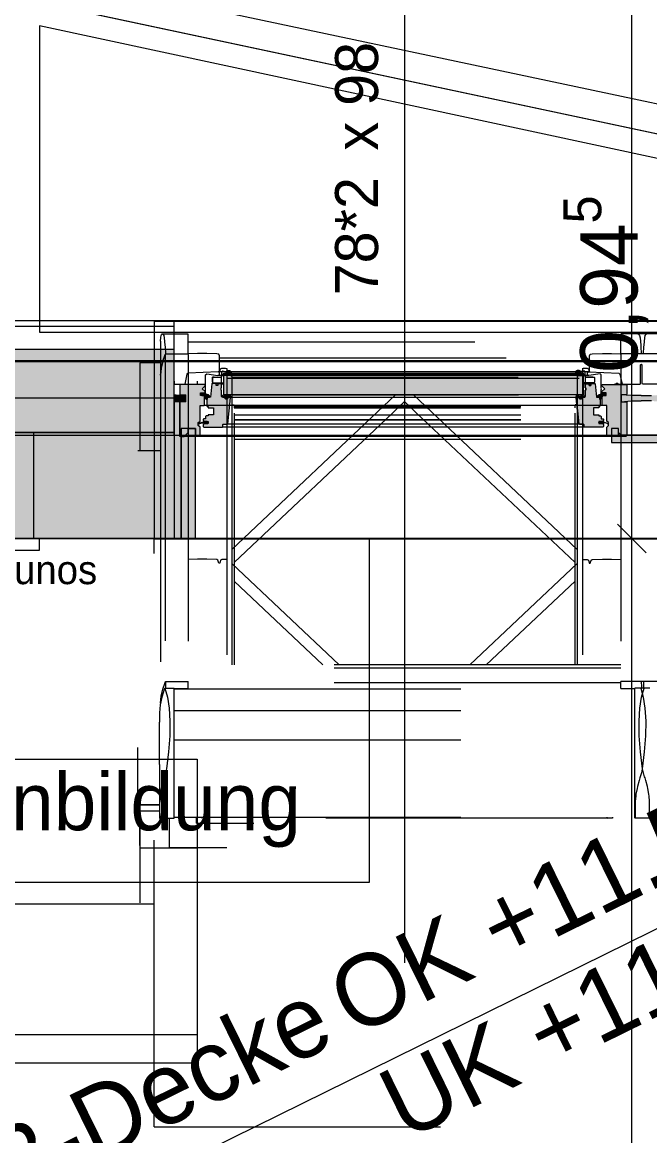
# Model space of a CAD drawing. Header units: metres. Extents: x -3 to 171, y -23 to 41.
# Drawn here: x 16 to 17.095, y -1.352 to 0.591 of the extents above; entities that cross this region are included whole.
import ezdxf

# ---------------------------------------------------------------- set-up
doc = ezdxf.new("R2010")
doc.units = ezdxf.units.M
doc.header["$MEASUREMENT"] = 0
for name, pattern in [('Achse', [0.004, 0.002, -0.001, 0, -0.001]), ('Baufluchtlinie', [0.013, 0.008, -0.005]), ('UNSICHTBAR', [0.4, 0, -0.4]), ('Untersicht', [0.001, 0.0005, -0.0005])]:
    doc.linetypes.add(name, pattern=pattern)
for name, color, linetype in [('4._1.DG PP STG1_1_000 Achsraster', 7, 'Continuous'), ('4._1.DG PP STG1_1_110 Wand Aussen', 7, 'Continuous'), ('4._1.DG PP STG1_1_165 Fassadengestaltung Bänder', 7, 'Continuous'), ('4._1.DG PP STG1_1_210 Decke', 7, 'Continuous'), ('4._1.DG PP STG1_1_220 Bodenaufbau', 7, 'Continuous'), ('4._1.DG PP STG1_1_310 Dachkonstruktion massiv', 7, 'Continuous'), ('4._1.DG PP STG1_1_325 Dachfenster', 7, 'Continuous'), ('4._1.DG PP STG1_1_510 Möblierung', 7, 'Continuous'), ('4._1.DG PP STG1_1_520 Fixeinbauten', 7, 'Continuous'), ('4._1.DG PP STG1_1_915 Allgemein Beschriftung.x', 7, 'Continuous'), ('4._1.DG PP STG1_1_950 Polierplan Bemaßung', 7, 'Continuous'), ('4._1.DG PP STG1_1_955 Polierplan Beschriftung', 7, 'Continuous'), ('4._1.DG PP STG1_1_Neubau_840 Baulinien', 7, 'Continuous')]:
    doc.layers.add(name, color=color, linetype=linetype)
doc.styles.add('ERSTELLTER_STIL_2', font='')
doc.styles.get('ERSTELLTER_STIL_2').set_extended_font_data('Eurostile')
doc.linetypes.add('Grenze Grundstück', pattern='A,0,[1,415_260415_PP_VA_1_7 1 DG1.Shx,S=0.00031746,R=0,X=0,Y=0],-0.04,0', length=0.04)

msp = doc.modelspace()

# ---------------------------------------------------------------- hatches: boundary and pattern name
at = {"layer": '4._1.DG PP STG1_1_110 Wand Aussen', "linetype": 'Continuous', "lineweight": 13, "true_color": 0xff6400}
for points in [[(16.2299, 0.02), (15.2358, 0.02), (15.2521, 0), (16.2299, 0)], [(15.2521, 0), (15.3541, -0.125), (16.2299, -0.125), (16.2299, 0)]]:
    msp.add_hatch(color=30, dxfattribs=at).paths.add_polyline_path(points)
at = {"layer": '4._1.DG PP STG1_1_110 Wand Aussen', "linetype": 'Continuous', "lineweight": 0, "true_color": 0x373737}
msp.add_hatch(color=250, dxfattribs=at).paths.add_polyline_path([(15.3541, -0.125), (15.3582, -0.13), (16.2299, -0.13), (16.2299, -0.125)])
at = {"layer": '4._1.DG PP STG1_1_110 Wand Aussen', "linetype": 'Continuous', "lineweight": 13, "true_color": 0x3f7f02}
msp.add_hatch(color=76, dxfattribs=at).paths.add_polyline_path([(15.505, -0.13), (15.505, -0.31), (16.2299, -0.31), (16.2299, -0.13)])
at = {"layer": '4._1.DG PP STG1_1_325 Dachfenster', "linetype": 'Continuous', "lineweight": 13, "true_color": 0xff6400}
for points in [[(16.2299, 0.02), (16.2299, 0), (16.265, 0), (16.265, 0.02)], [(16.2299, 0), (16.2299, -0.125), (16.265, -0.125), (16.265, 0)]]:
    msp.add_hatch(color=30, dxfattribs=at).paths.add_polyline_path(points)
at = {"layer": '4._1.DG PP STG1_1_325 Dachfenster', "linetype": 'Continuous', "lineweight": 0, "true_color": 0xfed4e5}
for points in [[(16.3606, -0.0193), (16.3597, -0.0182), (16.358, -0.0177), (16.3562, -0.0182), (16.3553, -0.0193), (16.3552, -0.0212), (16.3608, -0.0212)], [(16.9694, -0.0193), (16.9692, -0.0212), (16.9748, -0.0212), (16.9747, -0.0193), (16.9738, -0.0182), (16.972, -0.0177), (16.9703, -0.0182)], [(16.3269, -0.0631), (16.3264, -0.0609), (16.3249, -0.0593), (16.3228, -0.0587), (16.3211, -0.0584), (16.3205, -0.0579), (16.3205, -0.0568), (16.3122, -0.0568), (16.3117, -0.0576), (16.3132, -0.0602), (16.3172, -0.0602), (16.3181, -0.0611), (16.3181, -0.0618), (16.3188, -0.0643), (16.3202, -0.0663), (16.3221, -0.0673), (16.3223, -0.0639), (16.3232, -0.0631)], [(17.0031, -0.0631), (17.0068, -0.0631), (17.0077, -0.0639), (17.0079, -0.0673), (17.0098, -0.0663), (17.0112, -0.0643), (17.0119, -0.0618), (17.0119, -0.0611), (17.0128, -0.0602), (17.0168, -0.0602), (17.0183, -0.0576), (17.0178, -0.0568), (17.0095, -0.0568), (17.0095, -0.0579), (17.0089, -0.0584), (17.0072, -0.0587), (17.0051, -0.0593), (17.0036, -0.0609)], [(16.265, -0.0711), (16.2717, -0.0698), (16.2783, -0.0698), (16.285, -0.0711), (16.285, -0.0591), (16.2783, -0.0604), (16.2717, -0.0604), (16.265, -0.0591)], [(16.3488, -0.0601), (16.3483, -0.0602), (16.35, -0.0629), (16.3531, -0.0631), (16.3531, -0.0641), (16.3543, -0.0661), (16.3574, -0.0661), (16.3586, -0.0641), (16.3586, -0.0631), (16.3623, -0.0631), (16.364, -0.0634), (16.3643, -0.0624), (16.363, -0.0621), (16.3628, -0.0612), (16.3631, -0.0605), (16.3632, -0.0597), (16.3631, -0.0592), (16.3597, -0.0591), (16.3595, -0.06), (16.3596, -0.0605), (16.3598, -0.061), (16.3554, -0.0614), (16.3542, -0.0591), (16.3536, -0.0609), (16.3524, -0.0591), (16.3509, -0.062)], [(16.9812, -0.0601), (16.9796, -0.062), (16.9776, -0.0591), (16.9768, -0.0609), (16.9758, -0.0591), (16.9749, -0.0613), (16.9704, -0.0614), (16.9704, -0.0605), (16.9705, -0.06), (16.9705, -0.0592), (16.967, -0.0591), (16.9668, -0.0597), (16.9669, -0.0605), (16.9672, -0.0612), (16.9672, -0.062), (16.9658, -0.0623), (16.9657, -0.063), (16.966, -0.0634), (16.9677, -0.0631), (16.9714, -0.0631), (16.9714, -0.0641), (16.9726, -0.0661), (16.9757, -0.0661), (16.9769, -0.0641), (16.9769, -0.0631), (16.9797, -0.0631), (16.9817, -0.0604)], [(17.045, -0.0711), (17.0625, -0.0698), (17.08, -0.0698), (17.08, -0.0604), (17.0625, -0.0604), (17.045, -0.0591)], [(17.115, -0.0711), (17.115, -0.0591), (17.0975, -0.0604), (17.08, -0.0604), (17.08, -0.0698), (17.0975, -0.0698)], [(16.3172, -0.1089), (16.3235, -0.1089), (16.3239, -0.1081), (16.3226, -0.1057), (16.3172, -0.1057), (16.3172, -0.1051), (16.3161, -0.1053), (16.3161, -0.1069), (16.3131, -0.1075), (16.3094, -0.1087), (16.3073, -0.11), (16.3073, -0.1105), (16.3096, -0.1093), (16.3132, -0.1082), (16.3161, -0.1077), (16.3161, -0.1093), (16.3172, -0.1095)], [(17.0128, -0.1089), (17.0128, -0.1095), (17.0139, -0.1093), (17.0139, -0.1077), (17.0168, -0.1082), (17.0204, -0.1093), (17.0224, -0.1104), (17.0229, -0.1103), (17.0206, -0.1087), (17.0169, -0.1075), (17.0139, -0.1069), (17.0139, -0.1053), (17.0128, -0.1051), (17.0128, -0.1057), (17.0074, -0.1057), (17.0061, -0.1081), (17.0065, -0.1089)]]:
    msp.add_hatch(color=254, dxfattribs=at).paths.add_polyline_path(points)
at = {"layer": '4._1.DG PP STG1_1_325 Dachfenster', "linetype": 'Continuous', "lineweight": 13}
msp.add_hatch(color=4, dxfattribs=at).paths.add_polyline_path([(16.9783, -0.0592), (16.9783, -0.0212), (16.3517, -0.0212), (16.3517, -0.0592)])
at = {"layer": '4._1.DG PP STG1_1_325 Dachfenster', "linetype": 'Continuous', "lineweight": 0, "true_color": 0xe7d9c5}
for points in [[(16.275, -0.0582), (16.2759, -0.0591), (16.285, -0.0591), (16.285, -0.0711), (16.2759, -0.0711), (16.275, -0.072), (16.275, -0.13), (16.277, -0.132), (16.2826, -0.132), (16.2896, -0.125), (16.2896, -0.118), (16.3021, -0.118), (16.3021, -0.13), (16.3092, -0.13), (16.3101, -0.1291), (16.3101, -0.1153), (16.3071, -0.1127), (16.3071, -0.1075), (16.3101, -0.1049), (16.3101, -0.0776), (16.3172, -0.0776), (16.3181, -0.0767), (16.3181, -0.0611), (16.3172, -0.0602), (16.3111, -0.0602), (16.3111, -0.0559), (16.3179, -0.0559), (16.3188, -0.055), (16.3188, -0.0534), (16.3139, -0.0485), (16.3188, -0.0436), (16.3188, -0.0419), (16.3179, -0.041), (16.2759, -0.041), (16.275, -0.0419)], [(16.3159, -0.1111), (16.3157, -0.1116), (16.3157, -0.1144), (16.3166, -0.1153), (16.3492, -0.1153), (16.3501, -0.1144), (16.3501, -0.1109), (16.3507, -0.1103), (16.3579, -0.1103), (16.3588, -0.1095), (16.3635, -0.0644), (16.3623, -0.0631), (16.3586, -0.0631), (16.3586, -0.0641), (16.3574, -0.0661), (16.3543, -0.0661), (16.3531, -0.0641), (16.3531, -0.0631), (16.3487, -0.0631), (16.3478, -0.0622), (16.3478, -0.0511), (16.3468, -0.0511), (16.3468, -0.0471), (16.3478, -0.0471), (16.3478, -0.0421), (16.3468, -0.0401), (16.3411, -0.0401), (16.3411, -0.0426), (16.3381, -0.0426), (16.3381, -0.0391), (16.3313, -0.0391), (16.3305, -0.0399), (16.3284, -0.0631), (16.3232, -0.0631), (16.3223, -0.0639), (16.3218, -0.0708), (16.3218, -0.0785), (16.3227, -0.0794), (16.3243, -0.0794), (16.3243, -0.0815), (16.3337, -0.0815), (16.3337, -0.0938), (16.3243, -0.0938), (16.3243, -0.0959), (16.3207, -0.0959), (16.3198, -0.0967), (16.3198, -0.1009), (16.3166, -0.1009), (16.3157, -0.1018), (16.3157, -0.1033), (16.3172, -0.1048), (16.3172, -0.1057), (16.3243, -0.1057), (16.3243, -0.1089), (16.3172, -0.1089), (16.3172, -0.1098)], [(17.0141, -0.1111), (17.0128, -0.1098), (17.0128, -0.1089), (17.0057, -0.1089), (17.0057, -0.1057), (17.0128, -0.1057), (17.0128, -0.1048), (17.0143, -0.1033), (17.0143, -0.1018), (17.0134, -0.1009), (17.0102, -0.1009), (17.0102, -0.0967), (17.0093, -0.0959), (17.0057, -0.0959), (17.0057, -0.0938), (16.9963, -0.0938), (16.9963, -0.0815), (17.0057, -0.0815), (17.0057, -0.0794), (17.0073, -0.0794), (17.0082, -0.0785), (17.0082, -0.0708), (17.0077, -0.0639), (17.0068, -0.0631), (17.0016, -0.0631), (16.9995, -0.0399), (16.9987, -0.0391), (16.9919, -0.0391), (16.9919, -0.0426), (16.9889, -0.0426), (16.9889, -0.0401), (16.9832, -0.0401), (16.9822, -0.0421), (16.9822, -0.0471), (16.9832, -0.0471), (16.9832, -0.0511), (16.9822, -0.0511), (16.9822, -0.0622), (16.9813, -0.0631), (16.9769, -0.0631), (16.9769, -0.0641), (16.9757, -0.0661), (16.9726, -0.0661), (16.9714, -0.0641), (16.9714, -0.0631), (16.9677, -0.0631), (16.9665, -0.0644), (16.9712, -0.1095), (16.9721, -0.1103), (16.9793, -0.1103), (16.9799, -0.1109), (16.9799, -0.1144), (16.9808, -0.1153), (17.0134, -0.1153), (17.0143, -0.1144), (17.0143, -0.1116)], [(17.055, -0.0582), (17.055, -0.0419), (17.0541, -0.041), (17.0121, -0.041), (17.0112, -0.0419), (17.0112, -0.0436), (17.0161, -0.0485), (17.0112, -0.0534), (17.0112, -0.055), (17.0121, -0.0559), (17.0189, -0.0559), (17.0189, -0.0602), (17.0128, -0.0602), (17.0119, -0.0611), (17.0119, -0.0767), (17.0128, -0.0776), (17.0199, -0.0776), (17.0199, -0.1049), (17.0229, -0.1075), (17.0229, -0.1127), (17.0199, -0.1153), (17.0199, -0.1291), (17.0208, -0.13), (17.0279, -0.13), (17.0279, -0.118), (17.0404, -0.118), (17.0404, -0.125), (17.0474, -0.132), (17.053, -0.132), (17.055, -0.13), (17.055, -0.072), (17.0541, -0.0711), (17.045, -0.0711), (17.045, -0.0591), (17.0541, -0.0591)]]:
    msp.add_hatch(color=254, dxfattribs=at).paths.add_polyline_path(points)
at = {"layer": '4._1.DG PP STG1_1_325 Dachfenster', "linetype": 'Continuous', "lineweight": 13, "true_color": 0xffaa00}
msp.add_hatch(color=40, dxfattribs=at).paths.add_polyline_path([(16.2771, -0.132), (16.275, -0.132), (16.275, -0.0711), (16.265, -0.0711), (16.265, -0.31), (16.2771, -0.31), (16.2771, -0.23)])
at = {"layer": '4._1.DG PP STG1_1_325 Dachfenster', "linetype": 'Continuous', "lineweight": 0, "true_color": 0x373737}
msp.add_hatch(color=250, dxfattribs=at).paths.add_polyline_path([(16.2299, -0.125), (16.2299, -0.13), (16.265, -0.13), (16.265, -0.125)])
at = {"layer": '4._1.DG PP STG1_1_325 Dachfenster', "linetype": 'Continuous', "lineweight": 13, "true_color": 0x3f7f02}
msp.add_hatch(color=76, dxfattribs=at).paths.add_polyline_path([(16.2299, -0.13), (16.2299, -0.31), (16.265, -0.31), (16.265, -0.13)])
at = {"layer": '4._1.DG PP STG1_1_325 Dachfenster', "linetype": 'Continuous', "lineweight": 0, "true_color": 0xfde9f1}
for points in [[(16.3021, -0.118), (16.2771, -0.118), (16.2771, -0.23), (16.2771, -0.31), (16.3021, -0.31), (16.3021, -0.23)], [(17.0277, -0.1179), (17.0277, -0.142), (17.1323, -0.142), (17.1323, -0.1179), (17.1198, -0.1179), (17.1198, -0.1295), (17.0402, -0.1295), (17.0402, -0.1179)]]:
    msp.add_hatch(color=7, dxfattribs=at).paths.add_polyline_path(points)

# ---------------------------------------------------------------- linework, layer by layer
at = {"layer": '4._1.DG PP STG1_1_000 Achsraster', "color": 5, "linetype": 'Achse', "lineweight": 0, "ltscale": 1000}
msp.add_line((-1.5, 0), (21, 0), dxfattribs=at)
at = {"layer": '4._1.DG PP STG1_1_110 Wand Aussen', "color": 7, "linetype": 'Continuous', "lineweight": 13, "ltscale": 1000}
for p, q in [((16.2299, 0.06), (15.2032, 0.06)), ((16.2299, 0.07), (16.2299, 0.06)), ((16.2299, 0.07), (16.2299, 0.06)), ((16.2299, 0.06), (16.2299, 0.02)), ((16.2299, 0.06), (16.2299, 0.02)), ((16.2299, 0.02), (15.2358, 0.02)), ((16.2299, 0.02), (16.2299, 0)), ((16.2299, 0.02), (16.2299, 0)), ((16.2299, 0), (16.2299, -0.125)), ((16.2299, 0), (16.2299, -0.125)), ((16.2299, -0.125), (15.3541, -0.125)), ((16.2299, -0.125), (16.2299, -0.13)), ((16.2299, -0.125), (16.2299, -0.13))]:
    msp.add_line(p, q, dxfattribs=at)
at = {"layer": '4._1.DG PP STG1_1_110 Wand Aussen', "color": 7, "linetype": 'Continuous', "lineweight": 25, "ltscale": 1000}
for p, q in [((16.2299, 0.07), (17.9339, 0.07)), ((16.2299, -0.31), (17.9339, -0.31))]:
    msp.add_line(p, q, dxfattribs=at)
at = {"layer": '4._1.DG PP STG1_1_110 Wand Aussen', "color": 1, "linetype": 'Baufluchtlinie', "lineweight": 0, "ltscale": 1000}
msp.add_line((16.2299, 0), (15.2521, 0), dxfattribs=at)
at = {"layer": '4._1.DG PP STG1_1_110 Wand Aussen', "color": 7, "linetype": 'Continuous', "lineweight": 18, "ltscale": 1000}
for q in [(15.505, -0.13), (16.2299, -0.31), (16.2299, -0.31)]:
    msp.add_line((16.2299, -0.13), q, dxfattribs=at)
at = {"layer": '4._1.DG PP STG1_1_110 Wand Aussen', "color": 7, "linetype": 'Continuous', "lineweight": 13, "ltscale": 1000, "flags": 128}
msp.add_lwpolyline([(16.2299, 0.07), (15.195, 0.07)], dxfattribs=at)
at = {"layer": '4._1.DG PP STG1_1_110 Wand Aussen', "color": 7, "linetype": 'Continuous', "lineweight": 18, "ltscale": 1000, "flags": 128}
msp.add_lwpolyline([(15.505, -0.31), (16.2299, -0.31)], dxfattribs=at)
at = {"layer": '4._1.DG PP STG1_1_165 Fassadengestaltung Bänder', "color": 7, "linetype": 'Continuous', "lineweight": 13, "ltscale": 1000, "flags": 128}
for points in [[(0, 0), (0, 0.0617), (3.72, 0.85), (5.89, 0.85), (13.09, 0.85), (15.2152, 0.85), (18.985, 0.0511), (18.985, 0), (18.935, 0), (18.935, 0.0074), (15.21, 0.8), (3.72, 0.8)], [(15.98, 0.6362), (15.98, 0), (18.935, 0), (18.935, 0.0074)], [(16.03, 0.05), (18.5194, 0.05), (16.03, 0.5846)]]:
    msp.add_lwpolyline(points, close=True, dxfattribs=at)
at = {"layer": '4._1.DG PP STG1_1_165 Fassadengestaltung Bänder', "color": 7, "linetype": 'Continuous', "lineweight": 18, "ltscale": 1000, "flags": 128}
for points in [[(14.17, 0.85), (15.2152, 0.85), (18.985, 0.0511)], [(16.03, 0.5846), (16.03, 0.05)], [(18.5194, 0.05), (16.03, 0.5846)], [(16.03, 0.05), (18.5194, 0.05)], [(18.985, 0), (15.98, 0)]]:
    msp.add_lwpolyline(points, dxfattribs=at)
at = {"layer": '4._1.DG PP STG1_1_210 Decke', "color": 255, "linetype": 'Continuous', "lineweight": 13, "ltscale": 1000, "flags": 128}
msp.add_lwpolyline([(3.625, -0.13), (0.1305, -0.13), (0.1845, -14.87), (5.505, -14.87), (5.505, -15.84), (13.475, -15.84), (13.475, -14.87), (18.8055, -14.87), (18.8546, -0.13), (15.325, -0.13), (15.325, -0.53), (12.525, -0.53), (12.525, -0.13), (6.455, -0.13), (6.455, -0.53), (3.625, -0.53)], close=True, dxfattribs=at)
at = {"layer": '4._1.DG PP STG1_1_220 Bodenaufbau', "color": 7, "linetype": 'Continuous', "lineweight": 13, "ltscale": 1000, "true_color": 0xf4f4f4, "flags": 128}
msp.add_lwpolyline([(0.3111, -0.31), (0.3639, -14.69), (18.6261, -14.69), (18.674, -0.31), (15.505, -0.31), (15.505, -0.71), (12.345, -0.71), (12.345, -0.31), (6.635, -0.31), (6.635, -0.71), (3.445, -0.71), (3.445, -0.31)], close=True, dxfattribs=at)
at = {"layer": '4._1.DG PP STG1_1_310 Dachkonstruktion massiv', "color": 8, "linetype": 'Untersicht', "lineweight": 13, "ltscale": 1000}
for p, q in [((16.2299, -1.3359), (16.2299, -0.31)), ((16.2299, -0.9478), (15.505, -0.9478)), ((16.2299, -1.3359), (17.9339, -1.3359))]:
    msp.add_line(p, q, dxfattribs=at)
at = {"layer": '4._1.DG PP STG1_1_310 Dachkonstruktion massiv', "color": 8, "linetype": 'Continuous', "lineweight": 13, "ltscale": 1000, "flags": 128}
msp.add_lwpolyline([(16.265, -0.31), (17.895, -0.31)], dxfattribs=at)
at = {"layer": '4._1.DG PP STG1_1_325 Dachfenster', "color": 7, "linetype": 'Continuous', "lineweight": 13, "ltscale": 1000}
for p, q in [((16.6669, 0.8803), (16.6669, -1.0503)), ((16.265, 0.06), (16.2299, 0.06)), ((16.265, 0.02), (16.2299, 0.02)), ((16.3416, -0.019), (16.2894, -0.0213)), ((16.344, -0.0203), (16.3416, -0.019)), ((16.3474, -0.0373), (16.3482, -0.0187)), ((16.3482, -0.0187), (16.3498, -0.0175)), ((16.3498, -0.0175), (16.3547, -0.0183)), ((16.3547, -0.0183), (16.3551, -0.0183)), ((16.3551, -0.0183), (16.3584, -0.0167)), ((16.3584, -0.0167), (16.3615, -0.0168)), ((16.3626, -0.0206), (16.3608, -0.0194)), ((16.3615, -0.0168), (16.3643, -0.0184)), ((16.3643, -0.0184), (16.3648, -0.0196)), ((16.9657, -0.0184), (16.9652, -0.0196)), ((16.9685, -0.0168), (16.9657, -0.0184)), ((16.9674, -0.0206), (16.9692, -0.0194)), ((16.9716, -0.0167), (16.9685, -0.0168)), ((16.9749, -0.0183), (16.9716, -0.0167)), ((16.9753, -0.0183), (16.9749, -0.0183)), ((16.9802, -0.0175), (16.9753, -0.0183)), ((16.9818, -0.0187), (16.9802, -0.0175)), ((16.9826, -0.0373), (16.9818, -0.0187)), ((16.986, -0.0203), (16.9884, -0.019)), ((16.9884, -0.019), (17.0406, -0.0213)), ((17.0788, -0.007), (17.0794, -0.006)), ((17.0788, -0.0396), (17.0788, -0.007)), ((17.0794, -0.006), (17.08, -0.006)), ((17.0806, -0.006), (17.08, -0.006)), ((17.0812, -0.007), (17.0806, -0.006)), ((17.0812, -0.0396), (17.0812, -0.007)), ((16.265, -0.0354), (16.265, -0.0399)), ((16.2873, -0.0231), (16.2835, -0.0403)), ((16.2894, -0.0213), (16.2873, -0.0231)), ((16.3057, -0.0399), (16.3057, -0.0354)), ((16.3198, -0.0241), (16.3219, -0.0224)), ((16.3198, -0.0468), (16.3198, -0.0241)), ((16.3219, -0.0224), (16.3413, -0.0251)), ((16.3321, -0.0283), (16.3317, -0.0287)), ((16.3317, -0.0287), (16.3317, -0.0373)), ((16.3317, -0.0373), (16.3323, -0.0379)), ((16.3345, -0.0283), (16.3321, -0.0283)), ((16.3323, -0.0379), (16.3467, -0.0379)), ((16.3413, -0.0251), (16.3438, -0.024)), ((16.3438, -0.024), (16.344, -0.0203)), ((16.3467, -0.0379), (16.3474, -0.0373)), ((16.364, -0.0207), (16.3626, -0.0206)), ((16.3648, -0.0196), (16.364, -0.0207)), ((16.9652, -0.0196), (16.966, -0.0207)), ((16.966, -0.0207), (16.9674, -0.0206)), ((16.9833, -0.0379), (16.9826, -0.0373)), ((16.9977, -0.0379), (16.9833, -0.0379)), ((16.9862, -0.024), (16.986, -0.0203)), ((16.9887, -0.0251), (16.9862, -0.024)), ((17.0081, -0.0224), (16.9887, -0.0251)), ((16.9955, -0.0283), (16.9979, -0.0283)), ((16.9983, -0.0373), (16.9977, -0.0379)), ((16.9979, -0.0283), (16.9983, -0.0287)), ((16.9983, -0.0287), (16.9983, -0.0373)), ((17.0102, -0.0241), (17.0081, -0.0224)), ((17.0102, -0.0468), (17.0102, -0.0241)), ((17.0406, -0.0213), (17.0427, -0.0231)), ((17.0427, -0.0231), (17.0465, -0.0403)), ((16.265, -0.0399), (16.2654, -0.0403)), ((16.2654, -0.0403), (16.3052, -0.0403)), ((16.3052, -0.0403), (16.3057, -0.0399)), ((16.3138, -0.0568), (16.3186, -0.0568)), ((16.3186, -0.0568), (16.3198, -0.0557)), ((16.3195, -0.0485), (16.3198, -0.0468)), ((16.3198, -0.0502), (16.3195, -0.0485)), ((16.3198, -0.0557), (16.3198, -0.0502)), ((17.0105, -0.0485), (17.0102, -0.0468)), ((17.0102, -0.0502), (17.0105, -0.0485)), ((17.0102, -0.0557), (17.0102, -0.0502)), ((17.0114, -0.0568), (17.0102, -0.0557)), ((17.0162, -0.0568), (17.0114, -0.0568)), ((17.0325, -0.0403), (17.0349, -0.0403)), ((17.0349, -0.0403), (17.0365, -0.0389)), ((17.0365, -0.0389), (17.0387, -0.0389)), ((17.0387, -0.0389), (17.0403, -0.0403)), ((17.0403, -0.0403), (17.0782, -0.0403)), ((17.0782, -0.0403), (17.0788, -0.0396)), ((17.0818, -0.0403), (17.0812, -0.0396)), ((17.1197, -0.0403), (17.0818, -0.0403)), ((16.265, -0.125), (16.2299, -0.125))]:
    msp.add_line(p, q, dxfattribs=at)
at = {"layer": '4._1.DG PP STG1_1_325 Dachfenster', "color": 7, "linetype": 'Continuous', "lineweight": 18, "ltscale": 1000}
for p, q in [((16.265, -0.13), (16.265, 0.07)), ((16.9884, -0.019), (16.3416, -0.019)), ((16.3345, -0.0283), (16.3477, -0.0283)), ((16.9887, -0.0251), (16.3413, -0.0251)), ((16.3467, -0.0379), (16.3517, -0.0379)), ((16.3521, -0.023), (16.9779, -0.023)), ((16.9716, -0.0309), (16.3584, -0.0309)), ((16.9833, -0.0379), (16.9783, -0.0379)), ((16.9955, -0.0283), (16.9823, -0.0283)), ((16.3381, -0.0391), (16.3517, -0.0391)), ((16.3468, -0.0401), (16.3517, -0.0401)), ((16.9919, -0.0391), (16.9783, -0.0391)), ((16.9783, -0.0401), (16.9832, -0.0401)), ((17.0128, -0.0776), (16.3172, -0.0776)), ((16.364, -0.0634), (16.966, -0.0634)), ((17.0625, -0.0604), (17.045, -0.0591)), ((17.045, -0.0591), (17.045, -0.0711)), ((17.045, -0.0711), (17.0625, -0.0698)), ((17.08, -0.0604), (17.0625, -0.0604)), ((17.0625, -0.0698), (17.08, -0.0698)), ((17.08, -0.0604), (17.0975, -0.0604)), ((17.0975, -0.0698), (17.08, -0.0698)), ((16.9808, -0.1153), (16.3492, -0.1153)), ((16.9721, -0.1103), (16.3579, -0.1103)), ((16.265, -0.13), (16.2299, -0.13)), ((16.265, -0.13), (16.265, -0.31)), ((17.0474, -0.132), (16.2826, -0.132)), ((17.0208, -0.13), (16.3092, -0.13)), ((16.265, -0.31), (16.3021, -0.31))]:
    msp.add_line(p, q, dxfattribs=at)
at = {"layer": '4._1.DG PP STG1_1_325 Dachfenster', "color": 1, "linetype": 'Baufluchtlinie', "lineweight": 0, "ltscale": 1000}
msp.add_line((16.265, 0), (16.2299, 0), dxfattribs=at)
at = {"layer": '4._1.DG PP STG1_1_325 Dachfenster', "color": 7, "linetype": 'Continuous', "lineweight": 13, "ltscale": 1000, "flags": 128}
msp.add_lwpolyline([(16.265, 0.07), (16.2299, 0.07)], dxfattribs=at)
at = {"layer": '4._1.DG PP STG1_1_325 Dachfenster', "color": 253, "linetype": 'Untersicht', "lineweight": 13, "ltscale": 1000, "true_color": 0x9f9f9f, "flags": 128}
for points in [[(16.2412, 0.0346), (16.2419, 0.041), (16.2425, 0.0442), (16.2428, 0.0453), (16.2442, 0.0472), (16.2452, 0.0469), (16.2469, 0.0445), (16.2478, 0.0403), (16.249, 0.0278), (16.2492, 0.0246), (16.2497, 0.013)], [(16.2442, 0.0472), (16.2897, 0.0472)], [(16.2897, 0.013), (16.2897, 0.0278), (16.2897, 0.0403), (16.2897, 0.0445), (16.2897, 0.0468)], [(17.1197, 0.0472), (17.0742, 0.0472), (17.0441, 0.0472)], [(17.0441, 0.013), (17.0441, 0.0278), (17.0441, 0.0403), (17.0441, 0.0445), (17.0441, 0.0468)], [(17.0742, 0.0472), (17.0752, 0.0469), (17.0769, 0.0445), (17.0778, 0.0403), (17.079, 0.0278), (17.0792, 0.0246), (17.0797, 0.013)], [(17.084, 0.013), (17.0846, 0.0246), (17.0847, 0.0278), (17.0859, 0.0403), (17.0868, 0.0445), (17.0883, 0.0468), (17.0896, 0.0472)], [(16.2412, 0.0346), (16.2412, -0.0249)], [(16.2897, 0.0334), (17.0441, 0.0334)], [(16.2496, 0.0126), (16.2492, 0.0115), (16.2452, -0.0004), (16.2425, -0.0126), (16.2412, -0.0249)], [(16.2414, -0.0249), (16.2427, -0.0126), (16.2454, -0.0004), (16.2494, 0.0115)], [(16.2494, 0.0115), (16.2512, 0.0125)], [(16.2494, 0.0115), (16.2494, -0.5602)], [(16.2512, 0.0125), (16.288, 0.0125)], [(16.288, 0.0125), (16.2897, 0.0112)], [(16.3432, 0.0116), (16.3394, 0.0126), (16.3218, 0.0132), (16.3056, 0.0132), (16.2897, 0.0127)], [(16.2897, 0.0112), (16.2897, 0.0126)], [(16.2897, 0.0112), (16.2897, -0.5594)], [(16.3442, 0.0088), (16.3432, 0.0116)], [(16.3442, -0.0191), (16.3442, 0.0088)], [(16.3442, 0.0052), (16.9896, 0.0052)], [(16.9896, 0.0088), (16.9906, 0.0116)], [(16.9896, -0.0191), (16.9896, 0.0088)], [(16.9906, 0.0116), (16.9944, 0.0126), (17.012, 0.0132), (17.0282, 0.0132), (17.0441, 0.0127)], [(17.0441, 0.0112), (17.0441, 0.0126)], [(17.0458, 0.0125), (17.0441, 0.0112)], [(17.0441, 0.0112), (17.0441, -0.5594)], [(17.118, 0.0125), (17.0812, 0.0125), (17.0458, 0.0125)], [(16.205, -0.003), (16.205, -0.1561)], [(16.2412, -0.003), (16.205, -0.003)], [(16.3433, -0.019), (16.344, -0.0191)], [(16.344, -0.0191), (16.3448, -0.0189)], [(16.3448, -0.0189), (16.3461, -0.0137)], [(16.3461, -0.0137), (16.3482, -0.0124)], [(16.3482, -0.0124), (16.3548, -0.0124), (16.3567, -0.0129)], [(16.3567, -0.0129), (16.3567, -0.3466), (16.3567, -0.5302)], [(16.9771, -0.0129), (16.979, -0.0124), (16.9856, -0.0124)], [(16.9771, -0.0129), (16.9771, -0.3466), (16.9771, -0.5302)], [(16.9856, -0.0124), (16.9877, -0.0137)], [(16.9877, -0.0137), (16.989, -0.0189)], [(16.989, -0.0189), (16.9898, -0.0191)], [(16.9898, -0.0191), (16.9905, -0.019)], [(16.2414, -0.0249), (16.2414, -0.5952)], [(16.3591, -0.0251), (16.3567, -0.0259)], [(16.3622, -0.0252), (16.3591, -0.0251)], [(16.365, -0.0263), (16.3622, -0.0252)], [(16.3655, -0.0271), (16.365, -0.0263)], [(16.3654, -0.0283), (16.9684, -0.0283)], [(16.3654, -0.0285), (16.3654, -0.0391), (16.3654, -0.0434), (16.3654, -0.0484), (16.3654, -0.0493), (16.3654, -0.0501)], [(16.3655, -0.0271), (16.3655, -0.0283)], [(16.9683, -0.0271), (16.9688, -0.0263)], [(16.9683, -0.0271), (16.9683, -0.0283)], [(16.9684, -0.0501), (16.9684, -0.0493), (16.9684, -0.0484), (16.9684, -0.0434), (16.9684, -0.0391), (16.9684, -0.0285)], [(16.9688, -0.0263), (16.9716, -0.0252)], [(16.9716, -0.0252), (16.9747, -0.0251)], [(16.9747, -0.0251), (16.9771, -0.0259)], [(16.3655, -0.0504), (16.3655, -0.5302)], [(16.9683, -0.0504), (16.9683, -0.5302)], [(16.3655, -0.059), (16.9683, -0.059)], [(16.651, -0.0591), (16.3655, -0.3288)], [(16.3655, -0.0591), (16.9683, -0.0591)], [(16.3655, -0.0768), (16.3694, -0.0768)], [(16.6669, -0.071), (16.6554, -0.0818), (16.6457, -0.091), (16.3694, -0.3519)], [(16.3696, -0.0771), (16.3696, -0.0818)], [(16.6669, -0.071), (16.6783, -0.0818), (16.688, -0.091), (16.9643, -0.3519)], [(16.6827, -0.0591), (16.9683, -0.3288)], [(16.9642, -0.0771), (16.9642, -0.0818)], [(16.9683, -0.0768), (16.9644, -0.0768)], [(16.3694, -0.0818), (16.9643, -0.0818)], [(16.3696, -0.0779), (16.9642, -0.0779)], [(16.3696, -0.0796), (16.9642, -0.0796)], [(16.3696, -0.0913), (16.3696, -0.5302)], [(16.3696, -0.0938), (16.9642, -0.0938)], [(16.9642, -0.0913), (16.9642, -0.5302)], [(16.3696, -0.1019), (16.9642, -0.1019)], [(16.3696, -0.1027), (16.9642, -0.1027)], [(16.3696, -0.1365), (16.9642, -0.1365)], [(16.3394, -0.3464), (16.3218, -0.3458), (16.3056, -0.3458), (16.2897, -0.3463)], [(16.3412, -0.3475), (16.3394, -0.3464)], [(16.3432, -0.3526), (16.3412, -0.3475)], [(16.3461, -0.3474), (16.3448, -0.3525)], [(16.3482, -0.3461), (16.3461, -0.3474)], [(16.3567, -0.3466), (16.3548, -0.3461), (16.3482, -0.3461)], [(16.9771, -0.3466), (16.979, -0.3461), (16.9856, -0.3461)], [(16.9856, -0.3461), (16.9877, -0.3474)], [(16.9877, -0.3474), (16.989, -0.3525)], [(16.9906, -0.3526), (16.9926, -0.3475)], [(16.9926, -0.3475), (16.9944, -0.3464)], [(16.9944, -0.3464), (17.012, -0.3458), (17.0282, -0.3458), (17.0441, -0.3463)], [(16.344, -0.3528), (16.3432, -0.3526)], [(16.3448, -0.3525), (16.344, -0.3528)], [(16.5526, -0.5302), (16.3655, -0.3535)], [(16.7811, -0.5302), (16.9683, -0.3535)], [(16.989, -0.3525), (16.9898, -0.3528)], [(16.9898, -0.3528), (16.9906, -0.3526)], [(16.5241, -0.5302), (16.3694, -0.3841)], [(16.8096, -0.5302), (16.9643, -0.3841)], [(17.0441, -0.5302), (16.2897, -0.5302)], [(17.0441, -0.5361), (16.2897, -0.5361)], [(16.2412, -0.597), (16.2425, -0.5848), (16.2452, -0.5726), (16.2492, -0.5607), (16.2496, -0.5595)], [(16.2497, -0.5594), (16.2501, -0.5686), (16.2501, -0.5706)], [(16.2497, -0.5594), (16.2897, -0.5594)], [(16.2897, -0.5715), (16.2897, -0.5686), (16.2897, -0.5594)], [(17.0441, -0.5616), (16.2897, -0.5616)], [(17.0441, -0.5715), (17.0441, -0.5686), (17.0441, -0.5594)], [(17.1197, -0.5594), (17.0797, -0.5594), (17.0441, -0.5594)], [(17.0797, -0.5594), (17.0801, -0.5686), (17.0801, -0.5706)], [(17.084, -0.5594), (17.0837, -0.5686), (17.0837, -0.5706)], [(16.249, -0.5706), (16.2535, -0.5866), (16.2564, -0.606), (16.2577, -0.6285), (16.2572, -0.6538), (16.2552, -0.6817), (16.2514, -0.7118), (16.2501, -0.7184), (16.248, -0.7253), (16.2473, -0.7272), (16.2461, -0.7318), (16.2432, -0.7422), (16.2425, -0.746), (16.2406, -0.7556), (16.2402, -0.7591), (16.2393, -0.7678), (16.2393, -0.7709), (16.2392, -0.7813), (16.2392, -0.79), (16.2392, -0.7974)], [(16.2484, -0.5709), (16.2473, -0.5731), (16.2432, -0.5866), (16.2406, -0.6002), (16.2393, -0.6141), (16.2393, -0.6154)], [(16.2484, -0.5709), (16.249, -0.5706)], [(16.249, -0.5706), (16.2649, -0.5706)], [(16.2649, -0.7974), (16.2649, -0.79), (16.2649, -0.7813), (16.2649, -0.7709), (16.2649, -0.7591), (16.2649, -0.746), (16.2649, -0.7318), (16.2649, -0.7253), (16.2649, -0.7184), (16.2649, -0.7118), (16.2649, -0.6817), (16.2649, -0.6538), (16.2649, -0.6285), (16.2649, -0.606), (16.2649, -0.5866), (16.2649, -0.5706)], [(16.2649, -0.5715), (16.2897, -0.5715)], [(16.2649, -0.5718), (17.0689, -0.5718)], [(17.0441, -0.5715), (17.0689, -0.5715)], [(17.0689, -0.7974), (17.0689, -0.79), (17.0689, -0.7813), (17.0689, -0.7709), (17.0689, -0.7591), (17.0689, -0.746), (17.0689, -0.7318), (17.0689, -0.7253), (17.0689, -0.7184), (17.0689, -0.7118), (17.0689, -0.6817), (17.0689, -0.6538), (17.0689, -0.6285), (17.0689, -0.606), (17.0689, -0.5866), (17.0689, -0.5706)], [(17.0949, -0.5706), (17.079, -0.5706), (17.0689, -0.5706)], [(17.079, -0.5706), (17.0835, -0.5866), (17.0864, -0.606), (17.0877, -0.6285), (17.0872, -0.6538), (17.0852, -0.6817), (17.0814, -0.7118), (17.0801, -0.7184), (17.078, -0.7253), (17.0773, -0.7272), (17.0761, -0.7318), (17.0732, -0.7422), (17.0725, -0.746), (17.0706, -0.7556), (17.0702, -0.7591), (17.0693, -0.7678), (17.0693, -0.7709), (17.0692, -0.7813), (17.0692, -0.79), (17.0692, -0.7974)], [(17.0945, -0.7974), (17.0945, -0.79), (17.0945, -0.7813), (17.0945, -0.7709), (17.0945, -0.7678), (17.0935, -0.7591), (17.0932, -0.7556), (17.0912, -0.746), (17.0906, -0.7422), (17.0876, -0.7318), (17.0865, -0.7272), (17.0857, -0.7253), (17.0836, -0.7184), (17.0823, -0.7118), (17.0785, -0.6817), (17.0765, -0.6538), (17.076, -0.6285), (17.0773, -0.606), (17.0802, -0.5866), (17.0847, -0.5706)], [(16.2393, -0.6154), (16.2393, -0.6301)], [(16.2649, -0.61), (17.0689, -0.61)], [(16.2392, -0.7038), (16.2393, -0.6301)], [(16.2649, -0.6609), (17.0689, -0.6609)], [(16.2392, -0.7038), (16.2392, -0.7953)], [(16.2392, -0.7852), (16.205, -0.7852)], [(16.2392, -0.7953), (16.2392, -0.7974)], [(16.2649, -0.7962), (17.0689, -0.7962)], [(16.3042, -0.7962), (16.3042, -0.7977)], [(16.3133, -0.7972), (16.3135, -0.7962)], [(17.0205, -0.7972), (17.0202, -0.7962)], [(17.0296, -0.7962), (17.0296, -0.7977)], [(16.2392, -0.7974), (16.2649, -0.7974)], [(17.0296, -0.7979), (16.3042, -0.7979)], [(16.3125, -0.7977), (16.3133, -0.7972)], [(17.0205, -0.7972), (17.0213, -0.7977)], [(17.0949, -0.7974), (17.0692, -0.7974)]]:
    msp.add_lwpolyline(points, dxfattribs=at)
at = {"layer": '4._1.DG PP STG1_1_325 Dachfenster', "color": 7, "linetype": 'Continuous', "lineweight": 18, "ltscale": 1000, "flags": 128}
for points in [[(16.3606, -0.0193), (16.3597, -0.0182), (16.358, -0.0177), (16.3562, -0.0182), (16.3553, -0.0193), (16.3552, -0.0212), (16.3608, -0.0212)], [(16.9694, -0.0193), (16.9703, -0.0182), (16.972, -0.0177), (16.9738, -0.0182), (16.9747, -0.0193), (16.9748, -0.0212), (16.9692, -0.0212)], [(16.9983, -0.0287), (16.9983, -0.0373), (16.9977, -0.0379), (16.9977, -0.0391), (16.9919, -0.0391), (16.9919, -0.0426), (16.9889, -0.0426), (16.9889, -0.0401), (16.9832, -0.0401), (16.9822, -0.0421), (16.9822, -0.0471), (16.9832, -0.0471), (16.9832, -0.0511), (16.9822, -0.0511), (16.9822, -0.0622), (16.9813, -0.0631), (16.9769, -0.0631), (16.9769, -0.0641), (16.9757, -0.0661), (16.9726, -0.0661), (16.9714, -0.0641), (16.9714, -0.0631), (16.9677, -0.0631), (16.9665, -0.0644), (16.9712, -0.1095), (16.9721, -0.1103), (16.9793, -0.1103), (16.9799, -0.1109), (16.9799, -0.1144), (16.9808, -0.1153), (16.3492, -0.1153), (16.3501, -0.1144), (16.3501, -0.1109), (16.3507, -0.1103), (16.3579, -0.1103), (16.3588, -0.1095), (16.3635, -0.0644), (16.3623, -0.0631), (16.3586, -0.0631), (16.3586, -0.0641), (16.3574, -0.0661), (16.3543, -0.0661), (16.3531, -0.0641), (16.3531, -0.0631), (16.3487, -0.0631), (16.3478, -0.0622), (16.3478, -0.0511), (16.3468, -0.0511), (16.3468, -0.0471), (16.3478, -0.0471), (16.3478, -0.0421), (16.3468, -0.0401), (16.3411, -0.0401), (16.3411, -0.0426), (16.3381, -0.0426), (16.3381, -0.0391), (16.3323, -0.0391), (16.3323, -0.0379), (16.3317, -0.0373), (16.3317, -0.0287), (16.3321, -0.0283), (16.3477, -0.0283), (16.3478, -0.025), (16.3489, -0.023), (16.9811, -0.023), (16.9822, -0.025), (16.9823, -0.0283), (16.9955, -0.0283), (16.9979, -0.0283)], [(16.9783, -0.0592), (16.3517, -0.0592), (16.3517, -0.0212), (16.9783, -0.0212)], [(16.3269, -0.0631), (16.3264, -0.0609), (16.3249, -0.0593), (16.3228, -0.0587), (16.3211, -0.0584), (16.3205, -0.0579), (16.3205, -0.0568), (16.3122, -0.0568), (16.3117, -0.0576), (16.3132, -0.0602), (16.3172, -0.0602), (16.3181, -0.0611), (16.3181, -0.0618), (16.3188, -0.0643), (16.3202, -0.0663), (16.3221, -0.0673), (16.3223, -0.0639), (16.3232, -0.0631)], [(17.0031, -0.0631), (17.0036, -0.0609), (17.0051, -0.0593), (17.0072, -0.0587), (17.0089, -0.0584), (17.0095, -0.0579), (17.0095, -0.0568), (17.0178, -0.0568), (17.0183, -0.0576), (17.0168, -0.0602), (17.0128, -0.0602), (17.0119, -0.0611), (17.0119, -0.0618), (17.0112, -0.0643), (17.0098, -0.0663), (17.0079, -0.0673), (17.0077, -0.0639), (17.0068, -0.0631)], [(16.265, -0.0711), (16.2717, -0.0698), (16.2783, -0.0698), (16.285, -0.0711), (16.285, -0.0591), (16.2783, -0.0604), (16.2717, -0.0604), (16.265, -0.0591)], [(16.2771, -0.132), (16.275, -0.132), (16.275, -0.0711), (16.265, -0.0711), (16.265, -0.31), (16.2771, -0.31), (16.2771, -0.23)], [(16.3488, -0.0601), (16.3483, -0.0602), (16.35, -0.0629), (16.3531, -0.0631), (16.3531, -0.0641), (16.3543, -0.0661), (16.3574, -0.0661), (16.3586, -0.0641), (16.3586, -0.0631), (16.3623, -0.0631), (16.364, -0.0634), (16.3643, -0.0624), (16.363, -0.0621), (16.3628, -0.0612), (16.3631, -0.0605), (16.3632, -0.0597), (16.3631, -0.0592), (16.3597, -0.0591), (16.3595, -0.06), (16.3596, -0.0605), (16.3598, -0.061), (16.3554, -0.0614), (16.3542, -0.0591), (16.3536, -0.0609), (16.3524, -0.0591), (16.3509, -0.062)], [(16.9812, -0.0601), (16.9817, -0.0602), (16.98, -0.0629), (16.9769, -0.0631), (16.9769, -0.0641), (16.9757, -0.0661), (16.9726, -0.0661), (16.9714, -0.0641), (16.9714, -0.0631), (16.9677, -0.0631), (16.966, -0.0634), (16.9657, -0.063), (16.9657, -0.0624), (16.967, -0.0621), (16.9672, -0.0612), (16.9669, -0.0605), (16.9668, -0.0597), (16.9669, -0.0592), (16.9703, -0.0591), (16.9705, -0.06), (16.9704, -0.0605), (16.9702, -0.061), (16.9746, -0.0614), (16.9758, -0.0591), (16.9764, -0.0609), (16.9776, -0.0591), (16.9791, -0.062)], [(16.3172, -0.1089), (16.3235, -0.1089), (16.3239, -0.1081), (16.3226, -0.1057), (16.3172, -0.1057), (16.3172, -0.1051), (16.3161, -0.1053), (16.3161, -0.1069), (16.3131, -0.1075), (16.3094, -0.1087), (16.3073, -0.11), (16.3073, -0.1105), (16.3096, -0.1093), (16.3132, -0.1082), (16.3161, -0.1077), (16.3161, -0.1093), (16.3172, -0.1095)], [(17.0128, -0.1089), (17.0065, -0.1089), (17.0061, -0.1081), (17.0074, -0.1057), (17.0128, -0.1057), (17.0128, -0.1051), (17.0139, -0.1053), (17.0139, -0.1069), (17.0169, -0.1075), (17.0206, -0.1087), (17.0227, -0.11), (17.0227, -0.1105), (17.0204, -0.1093), (17.0168, -0.1082), (17.0139, -0.1077), (17.0139, -0.1093), (17.0128, -0.1095)], [(16.3021, -0.118), (16.2771, -0.118), (16.2771, -0.23), (16.2771, -0.31), (16.3021, -0.31), (16.3021, -0.23)], [(17.0277, -0.1179), (17.0277, -0.142), (17.1323, -0.142), (17.1323, -0.1179), (17.1198, -0.1179), (17.1198, -0.1295), (17.0402, -0.1295), (17.0402, -0.1179)]]:
    msp.add_lwpolyline(points, close=True, dxfattribs=at)
at = {"layer": '4._1.DG PP STG1_1_325 Dachfenster', "color": 7, "linetype": 'Continuous', "lineweight": 13, "ltscale": 1000, "flags": 128}
for points in [[(16.275, -0.0582), (16.2759, -0.0591), (16.285, -0.0591), (16.285, -0.0711), (16.2759, -0.0711), (16.275, -0.072), (16.275, -0.13), (16.277, -0.132), (16.2826, -0.132), (16.2896, -0.125), (16.2896, -0.118), (16.3021, -0.118), (16.3021, -0.13), (16.3092, -0.13), (16.3101, -0.1291), (16.3101, -0.1153), (16.3071, -0.1127), (16.3071, -0.1075), (16.3101, -0.1049), (16.3101, -0.0776), (16.3172, -0.0776), (16.3181, -0.0767), (16.3181, -0.0611), (16.3172, -0.0602), (16.3111, -0.0602), (16.3111, -0.0559), (16.3179, -0.0559), (16.3188, -0.055), (16.3188, -0.0534), (16.3139, -0.0485), (16.3188, -0.0436), (16.3188, -0.0419), (16.3179, -0.041), (16.2759, -0.041), (16.275, -0.0419)], [(16.3159, -0.1111), (16.3157, -0.1116), (16.3157, -0.1144), (16.3166, -0.1153), (16.3492, -0.1153), (16.3501, -0.1144), (16.3501, -0.1109), (16.3507, -0.1103), (16.3579, -0.1103), (16.3588, -0.1095), (16.3635, -0.0644), (16.3623, -0.0631), (16.3586, -0.0631), (16.3586, -0.0641), (16.3574, -0.0661), (16.3543, -0.0661), (16.3531, -0.0641), (16.3531, -0.0631), (16.3487, -0.0631), (16.3478, -0.0622), (16.3478, -0.0511), (16.3468, -0.0511), (16.3468, -0.0471), (16.3478, -0.0471), (16.3478, -0.0421), (16.3468, -0.0401), (16.3411, -0.0401), (16.3411, -0.0426), (16.3381, -0.0426), (16.3381, -0.0391), (16.3313, -0.0391), (16.3305, -0.0399), (16.3284, -0.0631), (16.3232, -0.0631), (16.3223, -0.0639), (16.3218, -0.0708), (16.3218, -0.0785), (16.3227, -0.0794), (16.3243, -0.0794), (16.3243, -0.0815), (16.3337, -0.0815), (16.3337, -0.0938), (16.3243, -0.0938), (16.3243, -0.0959), (16.3207, -0.0959), (16.3198, -0.0967), (16.3198, -0.1009), (16.3166, -0.1009), (16.3157, -0.1018), (16.3157, -0.1033), (16.3172, -0.1048), (16.3172, -0.1057), (16.3243, -0.1057), (16.3243, -0.1089), (16.3172, -0.1089), (16.3172, -0.1098)], [(17.0141, -0.1111), (17.0143, -0.1116), (17.0143, -0.1144), (17.0134, -0.1153), (16.9808, -0.1153), (16.9799, -0.1144), (16.9799, -0.1109), (16.9793, -0.1103), (16.9721, -0.1103), (16.9712, -0.1095), (16.9665, -0.0644), (16.9677, -0.0631), (16.9714, -0.0631), (16.9714, -0.0641), (16.9726, -0.0661), (16.9757, -0.0661), (16.9769, -0.0641), (16.9769, -0.0631), (16.9813, -0.0631), (16.9822, -0.0622), (16.9822, -0.0511), (16.9832, -0.0511), (16.9832, -0.0471), (16.9822, -0.0471), (16.9822, -0.0421), (16.9832, -0.0401), (16.9889, -0.0401), (16.9889, -0.0426), (16.9919, -0.0426), (16.9919, -0.0391), (16.9987, -0.0391), (16.9995, -0.0399), (17.0016, -0.0631), (17.0068, -0.0631), (17.0077, -0.0639), (17.0082, -0.0708), (17.0082, -0.0785), (17.0073, -0.0794), (17.0057, -0.0794), (17.0057, -0.0815), (16.9963, -0.0815), (16.9963, -0.0938), (17.0057, -0.0938), (17.0057, -0.0959), (17.0093, -0.0959), (17.0102, -0.0967), (17.0102, -0.1009), (17.0134, -0.1009), (17.0143, -0.1018), (17.0143, -0.1033), (17.0128, -0.1048), (17.0128, -0.1057), (17.0057, -0.1057), (17.0057, -0.1089), (17.0128, -0.1089), (17.0128, -0.1098)], [(17.055, -0.0582), (17.0541, -0.0591), (17.045, -0.0591), (17.045, -0.0711), (17.0541, -0.0711), (17.055, -0.072), (17.055, -0.13), (17.053, -0.132), (17.0474, -0.132), (17.0404, -0.125), (17.0404, -0.118), (17.0279, -0.118), (17.0279, -0.13), (17.0208, -0.13), (17.0199, -0.1291), (17.0199, -0.1153), (17.0229, -0.1127), (17.0229, -0.1075), (17.0199, -0.1049), (17.0199, -0.0776), (17.0128, -0.0776), (17.0119, -0.0767), (17.0119, -0.0611), (17.0128, -0.0602), (17.0189, -0.0602), (17.0189, -0.0559), (17.0121, -0.0559), (17.0112, -0.055), (17.0112, -0.0534), (17.0161, -0.0485), (17.0112, -0.0436), (17.0112, -0.0419), (17.0121, -0.041), (17.0541, -0.041), (17.055, -0.0419)]]:
    msp.add_lwpolyline(points, close=True, dxfattribs=at)
at = {"layer": '4._1.DG PP STG1_1_325 Dachfenster', "color": 255, "linetype": 'UNSICHTBAR', "lineweight": 13, "ltscale": 1000, "flags": 128}
for points in [[(16.2019, -0.1561), (16.2414, -0.1561)], [(16.2019, -0.7745), (16.2019, -0.1561)], [(16.2019, -0.7745), (16.2392, -0.7745)], [(16.2392, -0.7745), (16.2019, -0.7745)], [(16.2049, -0.8456), (16.2049, -0.7745)], [(16.205, -0.7745), (16.205, -0.8493)], [(16.2569, -0.8486), (16.2569, -0.7974)], [(16.3042, -0.8062), (16.3042, -0.7979)], [(16.3042, -0.8062), (17.8596, -0.8062)], [(16.2049, -0.8456), (16.2049, -1.4678)], [(16.205, -0.8493), (17.955, -0.8493)], [(16.2569, -0.8486), (17.9069, -0.8486)]]:
    msp.add_lwpolyline(points, dxfattribs=at)
at = {"layer": '4._1.DG PP STG1_1_325 Dachfenster', "color": 7, "linetype": 'Continuous', "lineweight": 18, "ltscale": 1000, "flags": 128}
msp.add_lwpolyline([(16.2299, -0.31), (16.265, -0.31)], dxfattribs=at)
at = {"layer": '4._1.DG PP STG1_1_510 Möblierung', "color": 8, "linetype": 'Continuous', "lineweight": 13, "ltscale": 1000, "true_color": 0x7e7f7f}
msp.add_line((15.805, -1.175), (16.305, -1.175), dxfattribs=at)
at = {"layer": '4._1.DG PP STG1_1_510 Möblierung', "color": 8, "linetype": 'Continuous', "lineweight": 13, "ltscale": 1000, "true_color": 0x7e7f7f, "flags": 128}
for points in [[(16.605, -0.91), (15.505, -0.91), (15.505, -0.31), (16.605, -0.31)], [(15.805, -0.695), (16.305, -0.695), (16.305, -1.225), (15.805, -1.225)]]:
    msp.add_lwpolyline(points, close=True, dxfattribs=at)
at = {"layer": '4._1.DG PP STG1_1_520 Fixeinbauten', "color": 8, "linetype": 'Continuous', "lineweight": 0, "ltscale": 1000}
for p, q in [((16.265, -0.065), (15.765, -0.065)), ((16.265, -0.065), (16.265, -0.125)), ((16.265, -0.125), (15.765, -0.125))]:
    msp.add_line(p, q, dxfattribs=at)
at = {"layer": '4._1.DG PP STG1_1_520 Fixeinbauten', "color": 8, "linetype": 'Untersicht', "lineweight": 0, "ltscale": 1000, "flags": 128}
for points in [[(16.265, -0.065), (15.765, -0.065)], [(16.265, -0.125), (16.265, -0.065)], [(15.765, -0.125), (16.265, -0.125)]]:
    msp.add_lwpolyline(points, dxfattribs=at)
at = {"layer": '4._1.DG PP STG1_1_520 Fixeinbauten', "color": 8, "linetype": 'Continuous', "lineweight": 0, "ltscale": 1000, "flags": 128}
for points in [[(16.02, -0.31), (16.02, -0.125)], [(16.03, -0.31), (15.85, -0.31)], [(16.03, -0.33), (16.03, -0.31)], [(15.85, -0.33), (16.03, -0.33)]]:
    msp.add_lwpolyline(points, dxfattribs=at)
at = {"layer": '4._1.DG PP STG1_1_950 Polierplan Bemaßung', "color": 6, "linetype": 'Continuous', "lineweight": 13, "ltscale": 1000, "true_color": 0xfb02fe}
for p, q in [((17.0636, -0.31), (17.0636, 0.6362)), ((17.0386, -0.285), (17.0886, -0.335)), ((17.1105, -0.31), (17.0167, -0.31)), ((17.0636, -3.845), (17.0636, -0.31))]:
    msp.add_line(p, q, dxfattribs=at)
at = {"layer": '4._1.DG PP STG1_1_950 Polierplan Bemaßung', "color": 7, "linetype": 'Continuous', "lineweight": 13, "ltscale": 1000}
msp.add_line((10.905, -4.045), (18.8546, -0.13), dxfattribs=at)
at = {"layer": '4._1.DG PP STG1_1_Neubau_840 Baulinien', "color": 1, "linetype": 'Continuous', "lineweight": 25, "ltscale": 1000, "true_color": 0xfb0106, "flags": 128}
msp.add_lwpolyline([(-3.0225, 0.0171), (0, 0), (18.985, 0), (22.9775, -0.0033)], dxfattribs=at)
at = {"layer": '4._1.DG PP STG1_1_Neubau_840 Baulinien', "color": 76, "linetype": 'Grenze Grundstück', "lineweight": 13, "ltscale": 1000, "true_color": 0x3f7f02, "flags": 128}
msp.add_lwpolyline([(0.0612, -22.5231), (0.0564, -12.2031), (0, -0.0002), (18.985, -0.0012), (18.958, -11.4452), (18.9035, -19.5703), (18.8897, -22.5231)], dxfattribs=at)

# ---------------------------------------------------------------- texts
at = {"layer": '4._1.DG PP STG1_1_325 Dachfenster', "color": 7, "linetype": 'Continuous', "lineweight": 13, "insert": (16.6426, 0.1144), "char_height": 0.075, "attachment_point": 7, "rotation": 90, "style": 'ERSTELLTER_STIL_2'}
msp.add_mtext('\\A1;{\\pql;\\pt0;\\fEurostile|b0|i0|c0|p0;\\W1.000000;78*2\\fEurostile|b0|i0|c0|p0;\\W1.000000;\\A1{\\H.66x;\\S^  ;}\\fEurostile|b0|i0|c0|p0;\\W1.000000; x 98\\fEurostile|b0|i0|c0|p0;\\W1.000000;\\A1{\\H.66x;\\S^  ;}}', dxfattribs=at)
at = {"layer": '4._1.DG PP STG1_1_915 Allgemein Beschriftung.x', "color": 250, "linetype": 'Continuous', "lineweight": 13, "true_color": 0x3f3f3f, "insert": (16.0396, -0.3394), "char_height": 0.05, "attachment_point": 2, "style": 'ERSTELLTER_STIL_2'}
msp.add_mtext('\\A1;{\\pqc;\\fEurostile|b0|i0|c0|p0;\\W1.000000;Lunos}', dxfattribs=at)
at = {"layer": '4._1.DG PP STG1_1_950 Polierplan Bemaßung', "color": 6, "linetype": 'Continuous', "lineweight": 13, "true_color": 0xfb02fe, "insert": (17.1026, -0.0205), "char_height": 0.1, "attachment_point": 7, "rotation": 90, "style": 'ERSTELLTER_STIL_2'}
msp.add_mtext('\\A1;{\\pql;\\fEurostile|b0|i0|c0|p0;\\W1.000000;0,94\\fEurostile|b0|i0|c0|p0;\\W1.000000;\\A1{\\H.66x;\\S5^  ;}}', dxfattribs=at)
at = {"layer": '4._1.DG PP STG1_1_950 Polierplan Bemaßung', "color": 7, "linetype": 'Continuous', "lineweight": 13, "insert": (16.6028, -1.2311), "char_height": 0.125, "attachment_point": 4, "rotation": 26.2192, "line_spacing_factor": 0.968161, "style": 'ERSTELLTER_STIL_2'}
msp.add_mtext('\\A1;{\\pql;\\fEurostile|b0|i0|c0|p0;\\W1.000000;OK \\fEurostile|b0|i0|c0|p0;\\W1.000000;+\\fEurostile|b0|i0|c0|p0;\\W1.000000;11,51\\fEurostile|b0|i0|c0|p0;\\W1.000000;\\A1{\\H.66x;\\S^  ;}\\fEurostile|b0|i0|c0|p0;\\W1.000000;\\fEurostile|b0|i0|c0|p0;\\W1.000000;\\P\\pql;\\fEurostile|b0|i0|c0|p0;\\W1.000000;UK \\fEurostile|b0|i0|c0|p0;\\W1.000000;+\\fEurostile|b0|i0|c0|p0;\\W1.000000;11,31\\fEurostile|b0|i0|c0|p0;\\W1.000000;\\A1{\\H.66x;\\S^  ;}\\fEurostile|b0|i0|c0|p0;\\W1.000000;\\fEurostile|b0|i0|c0|p0;\\W1.000000;}', dxfattribs=at)
at = {"layer": '4._1.DG PP STG1_1_950 Polierplan Bemaßung', "color": 7, "linetype": 'Continuous', "lineweight": 13, "insert": (15.8186, -1.6375), "char_height": 0.125, "attachment_point": 4, "rotation": 26.2192, "style": 'ERSTELLTER_STIL_2'}
msp.add_mtext('\\A1;{\\pql;\\fEurostile|b0|i0|c0|p0;\\W1.000000;\\fEurostile|b0|i0|c0|p0;\\W1.000000;\\fEurostile|b0|i0|c0|p0;\\W1.000000;STB-Decke\\fEurostile|b0|i0|c0|p0;\\W1.000000;\\A1{\\H.66x;\\S^  ;}\\fEurostile|b0|i0|c0|p0;\\W1.000000;\\fEurostile|b0|i0|c0|p0;\\W1.000000;\\P\\pql;\\fEurostile|b0|i0|c0|p0;\\W1.000000;\\fEurostile|b0|i0|c0|p0;\\W1.000000;\\fEurostile|b0|i0|c0|p0;\\W1.000000;\\fEurostile|b0|i0|c0|p0;\\W1.000000;\\A1{\\H.66x;\\S^  ;}\\fEurostile|b0|i0|c0|p0;\\W1.000000;\\fEurostile|b0|i0|c0|p0;\\W1.000000;}', dxfattribs=at)
at = {"layer": '4._1.DG PP STG1_1_955 Polierplan Beschriftung', "color": 6, "linetype": 'Continuous', "lineweight": 13, "true_color": 0xfb02fe, "insert": (15.6757, -0.7838), "char_height": 0.1, "attachment_point": 4, "style": 'ERSTELLTER_STIL_2'}
msp.add_mtext('\\A1;{\\pql;\\fEurostile|b0|i0|c0|p0;\\W1.000000;Fugenbildung}', dxfattribs=at)

doc.saveas('drawing.dxf')
